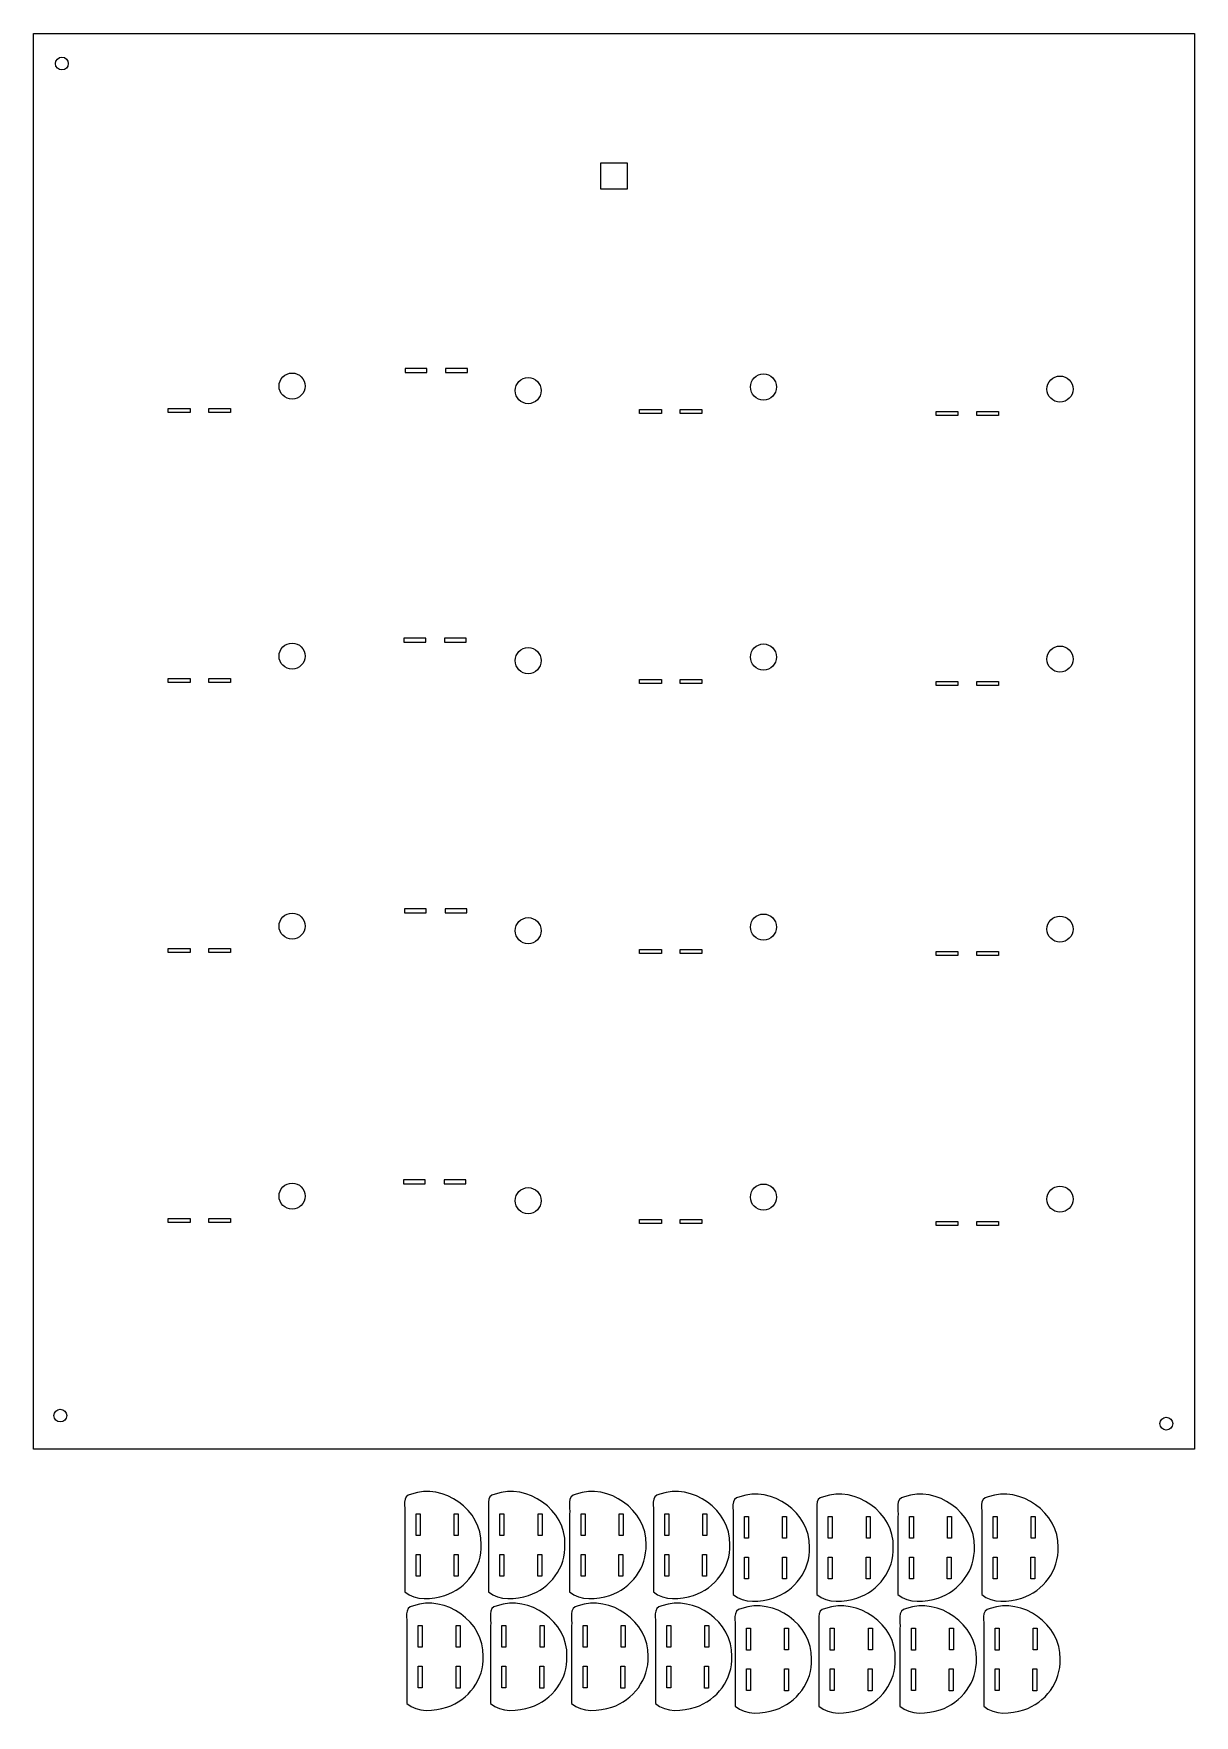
# Model space of a CAD drawing. Extents: x -63 to 200, y -36 to 345.
import ezdxf

# ---------------------------------------------------------------- set-up
doc = ezdxf.new("R2010")
doc.units = 0
doc.layers.get('0').update_dxf_attribs({"linetype": 'CONTINUOUS'})

msp = doc.modelspace()

# ---------------------------------------------------------------- linework, layer by layer
at = {"color": 7}
for points in [[(-62.769044, 24.503503), (-62.769044, 344.95995), (199.848397, 344.95995), (199.848397, 24.503503), (-62.769044, 24.503503)], [(-56.382785, 339.637015), (-56.382785, 339.637015)], [(-56.382757, 339.637044), (-56.382757, 339.637044)], [(-56.382757, 339.637044), (-56.382757, 339.637044)], [(65.53962, 309.728685), (65.53962, 315.728685), (71.53962, 315.728685), (71.53962, 309.728685), (65.53962, 309.728685)], [(-4.294609, 268.121606), (-4.294609, 268.121606)], [(21.258022, 269.148632), (21.258022, 268.248632), (26.18165, 268.248632), (26.18165, 269.148632), (21.258022, 269.148632)], [(30.444581, 269.148632), (30.444581, 268.248632), (35.368209, 268.248632), (35.368209, 269.148632), (30.444581, 269.148632)], [(49.122099, 267.088983), (49.122099, 267.088983)], [(102.359822, 267.914963), (102.359822, 267.914963)], [(169.450705, 267.444273), (169.450705, 267.444273)], [(-32.315968, 259.171664), (-32.315968, 260.071664), (-27.39234, 260.071664), (-27.39234, 259.171664), (-32.315968, 259.171664)], [(-23.129409, 259.171664), (-23.129409, 260.071664), (-18.205781, 260.071664), (-18.205781, 259.171664), (-23.129409, 259.171664)], [(74.338406, 258.965032), (74.338406, 259.865032), (79.262034, 259.865032), (79.262034, 258.965032), (74.338406, 258.965032)], [(83.525078, 258.965032), (83.525078, 259.865032), (88.448706, 259.865032), (88.448706, 258.965032), (83.525078, 258.965032)], [(141.429288, 258.494289), (141.429288, 259.394289), (146.352917, 259.394289), (146.352917, 258.494289), (141.429288, 258.494289)], [(150.615904, 258.494289), (150.615904, 259.394289), (155.539532, 259.394289), (155.539532, 258.494289), (150.615904, 258.494289)], [(-4.294609, 206.99422), (-4.294609, 206.99422)], [(21.006788, 208.104812), (21.006788, 207.204812), (25.930416, 207.204812), (25.930416, 208.104812), (21.006788, 208.104812)], [(30.193488, 208.104812), (30.193488, 207.204812), (35.117116, 207.204812), (35.117116, 208.104812), (30.193488, 208.104812)], [(49.122099, 205.961597), (49.122099, 205.961597)], [(102.359822, 206.787576), (102.359822, 206.787576)], [(169.450705, 206.316886), (169.450705, 206.316886)], [(-32.315968, 198.044261), (-32.315968, 198.944261), (-27.39234, 198.944261), (-27.39234, 198.044261), (-32.315968, 198.044261)], [(-23.129409, 198.044261), (-23.129409, 198.944261), (-18.205781, 198.944261), (-18.205781, 198.044261), (-23.129409, 198.044261)], [(74.338406, 197.837658), (74.338406, 198.737658), (79.262034, 198.737658), (79.262034, 197.837658), (74.338406, 197.837658)], [(83.525078, 197.837658), (83.525078, 198.737658), (88.448706, 198.737658), (88.448706, 197.837658), (83.525078, 197.837658)], [(141.429288, 197.36692), (141.429288, 198.26692), (146.352917, 198.26692), (146.352917, 197.36692), (141.429288, 197.36692)], [(150.615904, 197.36692), (150.615904, 198.26692), (155.539532, 198.26692), (155.539532, 197.36692), (150.615904, 197.36692)], [(-4.294609, 145.866834), (-4.294609, 145.866834)], [(21.132348, 146.809811), (21.132348, 145.909811), (26.055977, 145.909811), (26.055977, 146.809811), (21.132348, 146.809811)], [(30.31902, 146.809811), (30.31902, 145.909811), (35.242649, 145.909811), (35.242649, 146.809811), (30.31902, 146.809811)], [(49.122099, 144.834211), (49.122099, 144.834211)], [(102.359822, 145.660219), (102.359822, 145.660219)], [(169.450705, 145.189528), (169.450705, 145.189528)], [(-32.315968, 136.916875), (-32.315968, 137.816875), (-27.39234, 137.816875), (-27.39234, 136.916875), (-32.315968, 136.916875)], [(-23.129409, 136.916875), (-23.129409, 137.816875), (-18.205781, 137.816875), (-18.205781, 136.916875), (-23.129409, 136.916875)], [(74.338406, 136.710272), (74.338406, 137.610272), (79.262034, 137.610272), (79.262034, 136.710272), (74.338406, 136.710272)], [(83.525078, 136.710272), (83.525078, 137.610272), (88.448706, 137.610272), (88.448706, 136.710272), (83.525078, 136.710272)], [(141.429288, 136.239534), (141.429288, 137.139534), (146.352917, 137.139534), (146.352917, 136.239534), (141.429288, 136.239534)], [(150.615904, 136.239534), (150.615904, 137.139534), (155.539532, 137.139534), (155.539532, 136.239534), (150.615904, 136.239534)], [(-4.294609, 84.73947), (-4.294609, 84.73947)], [(20.921641, 85.479533), (20.921641, 84.579533), (25.84527, 84.579533), (25.84527, 85.479533), (20.921641, 85.479533)], [(30.108313, 85.479533), (30.108313, 84.579533), (35.031942, 84.579533), (35.031942, 85.479533), (30.108313, 85.479533)], [(102.359822, 84.532827), (102.359822, 84.532827)], [(169.450705, 84.062137), (169.450705, 84.062137)], [(49.122099, 83.706847), (49.122099, 83.706847)], [(-32.315968, 75.789487), (-32.315968, 76.689487), (-27.39234, 76.689487), (-27.39234, 75.789487), (-32.315968, 75.789487)], [(-23.129409, 75.789487), (-23.129409, 76.689487), (-18.205781, 76.689487), (-18.205781, 75.789487), (-23.129409, 75.789487)], [(74.338406, 75.582883), (74.338406, 76.482883), (79.262034, 76.482883), (79.262034, 75.582883), (74.338406, 75.582883)], [(83.525078, 75.582883), (83.525078, 76.482883), (88.448706, 76.482883), (88.448706, 75.582883), (83.525078, 75.582883)], [(141.429288, 75.112145), (141.429288, 76.012145), (146.352917, 76.012145), (146.352917, 75.112145), (141.429288, 75.112145)], [(150.615904, 75.112145), (150.615904, 76.012145), (155.539532, 76.012145), (155.539532, 75.112145), (150.615904, 75.112145)], [(-56.745808, 33.559841), (-56.745808, 33.559841)], [(-56.745779, 33.55987), (-56.745779, 33.55987)], [(-56.745779, 33.55987), (-56.745779, 33.55987)], [(193.493186, 31.730928), (193.493186, 31.730928)], [(193.493214, 31.730928), (193.493214, 31.730928)], [(193.493243, 31.730928), (193.493243, 31.730928)], [(23.795595, 9.869098), (24.695595, 9.869098), (24.695595, 4.94547), (23.795595, 4.94547), (23.795595, 9.869098)], [(32.403175, 9.877367), (33.303175, 9.877367), (33.303175, 4.953739), (32.403175, 4.953739), (32.403175, 9.877367)], [(42.744785, 9.869098), (43.644785, 9.869098), (43.644785, 4.94547), (42.744785, 4.94547), (42.744785, 9.869098)], [(51.352365, 9.877367), (52.252365, 9.877367), (52.252365, 4.953739), (51.352365, 4.953739), (51.352365, 9.877367)], [(61.08923, 9.869087), (61.98923, 9.869087), (61.98923, 4.945458), (61.08923, 4.945458), (61.08923, 9.869087)], [(69.69681, 9.877356), (70.59681, 9.877356), (70.59681, 4.953727), (69.69681, 4.953727), (69.69681, 9.877356)], [(80.03842, 9.869087), (80.93842, 9.869087), (80.93842, 4.945458), (80.03842, 4.945458), (80.03842, 9.869087)], [(88.646, 9.877356), (89.546, 9.877356), (89.546, 4.953727), (88.646, 4.953727), (88.646, 9.877356)], [(98.08052, 9.264349), (98.98052, 9.264349), (98.98052, 4.340721), (98.08052, 4.340721), (98.08052, 9.264349)], [(106.6881, 9.272618), (107.5881, 9.272618), (107.5881, 4.34899), (106.6881, 4.34899), (106.6881, 9.272618)], [(117.02971, 9.264349), (117.92971, 9.264349), (117.92971, 4.340721), (117.02971, 4.340721), (117.02971, 9.264349)], [(125.63729, 9.272618), (126.53729, 9.272618), (126.53729, 4.34899), (125.63729, 4.34899), (125.63729, 9.272618)], [(135.374154, 9.264321), (136.274154, 9.264321), (136.274154, 4.340693), (135.374154, 4.340693), (135.374154, 9.264321)], [(143.981734, 9.27259), (144.881734, 9.27259), (144.881734, 4.348962), (143.981734, 4.348962), (143.981734, 9.27259)], [(154.323344, 9.264321), (155.223344, 9.264321), (155.223344, 4.340693), (154.323344, 4.340693), (154.323344, 9.264321)], [(162.930925, 9.27259), (163.830925, 9.27259), (163.830925, 4.348962), (162.930925, 4.348962), (162.930925, 9.27259)], [(23.795595, 0.682398), (24.695595, 0.682398), (24.695595, -4.241231), (23.795595, -4.241231), (23.795595, 0.682398)], [(32.352742, 0.654768), (33.252742, 0.654768), (33.252742, -4.26886), (32.352742, -4.26886), (32.352742, 0.654768)], [(42.744785, 0.682398), (43.644785, 0.682398), (43.644785, -4.241231), (42.744785, -4.241231), (42.744785, 0.682398)], [(51.301932, 0.654768), (52.201932, 0.654768), (52.201932, -4.26886), (51.301932, -4.26886), (51.301932, 0.654768)], [(61.08923, 0.682386), (61.98923, 0.682386), (61.98923, -4.241242), (61.08923, -4.241242), (61.08923, 0.682386)], [(69.646377, 0.654757), (70.546377, 0.654757), (70.546377, -4.268871), (69.646377, -4.268871), (69.646377, 0.654757)], [(80.03842, 0.682386), (80.93842, 0.682386), (80.93842, -4.241242), (80.03842, -4.241242), (80.03842, 0.682386)], [(88.595567, 0.654757), (89.495567, 0.654757), (89.495567, -4.268871), (88.595567, -4.268871), (88.595567, 0.654757)], [(98.08052, 0.077649), (98.98052, 0.077649), (98.98052, -4.845979), (98.08052, -4.845979), (98.08052, 0.077649)], [(106.637667, 0.05002), (107.537667, 0.05002), (107.537667, -4.873609), (106.637667, -4.873609), (106.637667, 0.05002)], [(117.02971, 0.077649), (117.92971, 0.077649), (117.92971, -4.845979), (117.02971, -4.845979), (117.02971, 0.077649)], [(125.586857, 0.05002), (126.486857, 0.05002), (126.486857, -4.873609), (125.586857, -4.873609), (125.586857, 0.05002)], [(135.374154, 0.077621), (136.274154, 0.077621), (136.274154, -4.846007), (135.374154, -4.846007), (135.374154, 0.077621)], [(143.931301, 0.049991), (144.831301, 0.049991), (144.831301, -4.873637), (143.931301, -4.873637), (143.931301, 0.049991)], [(154.323344, 0.077621), (155.223344, 0.077621), (155.223344, -4.846007), (154.323344, -4.846007), (154.323344, 0.077621)], [(162.880492, 0.049991), (163.780492, 0.049991), (163.780492, -4.873637), (162.880492, -4.873637), (162.880492, 0.049991)], [(24.249154, -15.430104), (25.149154, -15.430104), (25.149154, -20.353732), (24.249154, -20.353732), (24.249154, -15.430104)], [(32.856734, -15.421835), (33.756734, -15.421835), (33.756734, -20.345463), (32.856734, -20.345463), (32.856734, -15.421835)], [(43.198344, -15.430104), (44.098344, -15.430104), (44.098344, -20.353732), (43.198344, -20.353732), (43.198344, -15.430104)], [(51.805925, -15.421835), (52.705925, -15.421835), (52.705925, -20.345463), (51.805925, -20.345463), (51.805925, -15.421835)], [(61.542789, -15.430132), (62.442789, -15.430132), (62.442789, -20.35376), (61.542789, -20.35376), (61.542789, -15.430132)], [(70.150369, -15.421863), (71.050369, -15.421863), (71.050369, -20.345491), (70.150369, -20.345491), (70.150369, -15.421863)], [(80.491979, -15.430132), (81.391979, -15.430132), (81.391979, -20.35376), (80.491979, -20.35376), (80.491979, -15.430132)], [(89.099559, -15.421863), (89.999559, -15.421863), (89.999559, -20.345491), (89.099559, -20.345491), (89.099559, -15.421863)], [(98.534079, -16.03485), (99.434079, -16.03485), (99.434079, -20.958478), (98.534079, -20.958478), (98.534079, -16.03485)], [(107.141659, -16.026581), (108.041659, -16.026581), (108.041659, -20.950209), (107.141659, -20.950209), (107.141659, -16.026581)], [(117.483269, -16.03485), (118.383269, -16.03485), (118.383269, -20.958478), (117.483269, -20.958478), (117.483269, -16.03485)], [(126.090849, -16.026581), (126.990849, -16.026581), (126.990849, -20.950209), (126.090849, -20.950209), (126.090849, -16.026581)], [(135.827714, -16.034878), (136.727714, -16.034878), (136.727714, -20.958506), (135.827714, -20.958506), (135.827714, -16.034878)], [(144.435294, -16.026609), (145.335294, -16.026609), (145.335294, -20.950237), (144.435294, -20.950237), (144.435294, -16.026609)], [(154.776904, -16.034878), (155.676904, -16.034878), (155.676904, -20.958506), (154.776904, -20.958506), (154.776904, -16.034878)], [(163.384484, -16.026609), (164.284484, -16.026609), (164.284484, -20.950237), (163.384484, -20.950237), (163.384484, -16.026609)], [(24.249154, -24.616804), (25.149154, -24.616804), (25.149154, -29.540432), (24.249154, -29.540432), (24.249154, -24.616804)], [(32.806301, -24.644434), (33.706301, -24.644434), (33.706301, -29.568062), (32.806301, -29.568062), (32.806301, -24.644434)], [(43.198344, -24.616804), (44.098344, -24.616804), (44.098344, -29.540432), (43.198344, -29.540432), (43.198344, -24.616804)], [(51.755492, -24.644434), (52.655492, -24.644434), (52.655492, -29.568062), (51.755492, -29.568062), (51.755492, -24.644434)], [(61.542789, -24.616832), (62.442789, -24.616832), (62.442789, -29.540461), (61.542789, -29.540461), (61.542789, -24.616832)], [(70.099936, -24.644462), (70.999936, -24.644462), (70.999936, -29.56809), (70.099936, -29.56809), (70.099936, -24.644462)], [(80.491979, -24.616832), (81.391979, -24.616832), (81.391979, -29.540461), (80.491979, -29.540461), (80.491979, -24.616832)], [(89.049126, -24.644462), (89.949126, -24.644462), (89.949126, -29.56809), (89.049126, -29.56809), (89.049126, -24.644462)], [(98.534079, -25.22155), (99.434079, -25.22155), (99.434079, -30.145178), (98.534079, -30.145178), (98.534079, -25.22155)], [(107.091226, -25.249179), (107.991226, -25.249179), (107.991226, -30.172808), (107.091226, -30.172808), (107.091226, -25.249179)], [(117.483269, -25.22155), (118.383269, -25.22155), (118.383269, -30.145178), (117.483269, -30.145178), (117.483269, -25.22155)], [(126.040416, -25.249179), (126.940416, -25.249179), (126.940416, -30.172808), (126.040416, -30.172808), (126.040416, -25.249179)], [(135.827714, -25.221578), (136.727714, -25.221578), (136.727714, -30.145206), (135.827714, -30.145206), (135.827714, -25.221578)], [(144.384861, -25.249208), (145.284861, -25.249208), (145.284861, -30.172836), (144.384861, -30.172836), (144.384861, -25.249208)], [(154.776904, -25.221578), (155.676904, -25.221578), (155.676904, -30.145206), (154.776904, -30.145206), (154.776904, -25.221578)], [(163.334051, -25.249208), (164.234051, -25.249208), (164.234051, -30.172836), (163.334051, -30.172836), (163.334051, -25.249208)]]:
    msp.add_lwpolyline(points, dxfattribs=at)
at = {"color": 3}
for points in [[(38.490539, 2.929649), (38.490539, 2.929649)], [(57.439729, 2.929649), (57.439729, 2.929649)], [(75.784174, 2.929637), (75.784174, 2.929637)], [(94.733364, 2.929637), (94.733364, 2.929637)], [(112.775464, 2.3249), (112.775464, 2.3249)], [(131.724654, 2.3249), (131.724654, 2.3249)], [(150.069098, 2.324872), (150.069098, 2.324872)], [(169.018289, 2.324872), (169.018289, 2.324872)], [(38.944098, -22.369553), (38.944098, -22.369553)], [(57.893289, -22.369553), (57.893289, -22.369553)], [(76.237733, -22.369581), (76.237733, -22.369581)], [(95.186923, -22.369581), (95.186923, -22.369581)], [(113.229023, -22.974299), (113.229023, -22.974299)], [(132.178213, -22.974299), (132.178213, -22.974299)], [(150.522658, -22.974327), (150.522658, -22.974327)], [(169.471848, -22.974327), (169.471848, -22.974327)]]:
    msp.add_lwpolyline(points, dxfattribs=at)
at = {"color": 7}
for points in [[(-57.832785, 338.187015), (-57.832785, 338.987828), (-57.183598, 339.637015), (-56.382785, 339.637015)], [(-57.832757, 338.187044), (-57.832757, 338.987856), (-57.18357, 339.637044), (-56.382757, 339.637044)], [(-57.832757, 338.187044), (-57.832757, 338.987856), (-57.18357, 339.637044), (-56.382757, 339.637044)], [(-56.382785, 339.637015), (-55.581973, 339.637015), (-54.932786, 338.987828), (-54.932786, 338.187015)], [(-56.382757, 339.637044), (-55.581944, 339.637044), (-54.932757, 338.987856), (-54.932757, 338.187044)], [(-56.382757, 339.637044), (-55.581944, 339.637044), (-54.932757, 338.987856), (-54.932757, 338.187044)], [(-56.382785, 336.737015), (-57.183598, 336.737015), (-57.832785, 337.386203), (-57.832785, 338.187015)], [(-56.382757, 336.737043), (-57.18357, 336.737043), (-57.832757, 337.386231), (-57.832757, 338.187044)], [(-56.382757, 336.737043), (-57.18357, 336.737043), (-57.832757, 337.386231), (-57.832757, 338.187044)], [(-54.932786, 338.187015), (-54.932786, 337.386203), (-55.581973, 336.737015), (-56.382785, 336.737015)], [(-54.932757, 338.187044), (-54.932757, 337.386231), (-55.581944, 336.737043), (-56.382757, 336.737043)], [(-54.932757, 338.187044), (-54.932757, 337.386231), (-55.581944, 336.737043), (-56.382757, 336.737043)], [(-7.244605, 265.171607), (-7.244605, 266.800846), (-5.923854, 268.121606), (-4.294609, 268.121606)], [(-4.294609, 268.121606), (-2.665363, 268.121606), (-1.344613, 266.800846), (-1.344613, 265.171607)], [(46.172103, 264.138984), (46.172103, 265.768223), (47.492854, 267.088983), (49.122099, 267.088983)], [(49.122099, 267.088983), (50.751345, 267.088983), (52.072095, 265.768223), (52.072095, 264.138984)], [(99.409826, 264.964964), (99.409826, 266.594203), (100.730577, 267.914963), (102.359822, 267.914963)], [(102.359822, 267.914963), (103.989067, 267.914963), (105.309818, 266.594203), (105.309818, 264.964964)], [(166.500709, 264.494274), (166.500709, 266.123513), (167.821459, 267.444273), (169.450705, 267.444273)], [(169.450705, 267.444273), (171.07995, 267.444273), (172.400701, 266.123513), (172.400701, 264.494274)], [(-4.294609, 262.221606), (-5.923854, 262.221606), (-7.244605, 263.542367), (-7.244605, 265.171607)], [(-1.344613, 265.171607), (-1.344613, 263.542367), (-2.665363, 262.221606), (-4.294609, 262.221606)], [(49.122099, 261.188983), (47.492854, 261.188983), (46.172103, 262.509744), (46.172103, 264.138984)], [(52.072095, 264.138984), (52.072095, 262.509744), (50.751345, 261.188983), (49.122099, 261.188983)], [(102.359822, 262.014963), (100.730577, 262.014963), (99.409826, 263.335724), (99.409826, 264.964964)], [(105.309818, 264.964964), (105.309818, 263.335724), (103.989067, 262.014963), (102.359822, 262.014963)], [(169.450705, 261.544273), (167.821459, 261.544273), (166.500709, 262.865033), (166.500709, 264.494274)], [(172.400701, 264.494274), (172.400701, 262.865033), (171.07995, 261.544273), (169.450705, 261.544273)], [(-7.244605, 204.04422), (-7.244605, 205.673459), (-5.923854, 206.99422), (-4.294609, 206.99422)], [(-4.294609, 206.99422), (-2.665363, 206.99422), (-1.344613, 205.673459), (-1.344613, 204.04422)], [(46.172103, 203.011597), (46.172103, 204.640836), (47.492854, 205.961597), (49.122099, 205.961597)], [(49.122099, 205.961597), (50.751345, 205.961597), (52.072095, 204.640836), (52.072095, 203.011597)], [(99.409826, 203.837577), (99.409826, 205.466816), (100.730577, 206.787576), (102.359822, 206.787576)], [(102.359822, 206.787576), (103.989067, 206.787576), (105.309818, 205.466816), (105.309818, 203.837577)], [(166.500709, 203.366887), (166.500709, 204.996126), (167.821459, 206.316886), (169.450705, 206.316886)], [(169.450705, 206.316886), (171.07995, 206.316886), (172.400701, 204.996126), (172.400701, 203.366887)], [(-4.294609, 201.094219), (-5.923854, 201.094219), (-7.244605, 202.41498), (-7.244605, 204.04422)], [(-1.344613, 204.04422), (-1.344613, 202.41498), (-2.665363, 201.094219), (-4.294609, 201.094219)], [(49.122099, 200.061596), (47.492854, 200.061596), (46.172103, 201.382357), (46.172103, 203.011597)], [(52.072095, 203.011597), (52.072095, 201.382357), (50.751345, 200.061596), (49.122099, 200.061596)], [(102.359822, 200.887576), (100.730577, 200.887576), (99.409826, 202.208337), (99.409826, 203.837577)], [(105.309818, 203.837577), (105.309818, 202.208337), (103.989067, 200.887576), (102.359822, 200.887576)], [(169.450705, 200.416886), (167.821459, 200.416886), (166.500709, 201.737647), (166.500709, 203.366887)], [(172.400701, 203.366887), (172.400701, 201.737647), (171.07995, 200.416886), (169.450705, 200.416886)], [(-7.244605, 142.916834), (-7.244605, 144.546073), (-5.923854, 145.866834), (-4.294609, 145.866834)], [(-4.294609, 145.866834), (-2.665363, 145.866834), (-1.344613, 144.546073), (-1.344613, 142.916834)], [(46.172103, 141.884211), (46.172103, 143.51345), (47.492854, 144.834211), (49.122099, 144.834211)], [(49.122099, 144.834211), (50.751345, 144.834211), (52.072095, 143.51345), (52.072095, 141.884211)], [(99.409826, 142.710219), (99.409826, 144.339458), (100.730577, 145.660219), (102.359822, 145.660219)], [(102.359822, 145.660219), (103.989067, 145.660219), (105.309818, 144.339458), (105.309818, 142.710219)], [(166.500709, 142.239529), (166.500709, 143.868768), (167.821459, 145.189528), (169.450705, 145.189528)], [(169.450705, 145.189528), (171.07995, 145.189528), (172.400701, 143.868768), (172.400701, 142.239529)], [(-4.294609, 139.966833), (-5.923854, 139.966833), (-7.244605, 141.287594), (-7.244605, 142.916834)], [(-1.344613, 142.916834), (-1.344613, 141.287594), (-2.665363, 139.966833), (-4.294609, 139.966833)], [(49.122099, 138.93421), (47.492854, 138.93421), (46.172103, 140.254971), (46.172103, 141.884211)], [(52.072095, 141.884211), (52.072095, 140.254971), (50.751345, 138.93421), (49.122099, 138.93421)], [(102.359822, 139.760218), (100.730577, 139.760218), (99.409826, 141.080979), (99.409826, 142.710219)], [(105.309818, 142.710219), (105.309818, 141.080979), (103.989067, 139.760218), (102.359822, 139.760218)], [(169.450705, 139.289528), (167.821459, 139.289528), (166.500709, 140.610289), (166.500709, 142.239529)], [(172.400701, 142.239529), (172.400701, 140.610289), (171.07995, 139.289528), (169.450705, 139.289528)], [(-7.244605, 81.789471), (-7.244605, 83.41871), (-5.923854, 84.73947), (-4.294609, 84.73947)], [(-4.294609, 84.73947), (-2.665363, 84.73947), (-1.344613, 83.41871), (-1.344613, 81.789471)], [(99.409826, 81.582828), (99.409826, 83.212067), (100.730577, 84.532827), (102.359822, 84.532827)], [(102.359822, 84.532827), (103.989067, 84.532827), (105.309818, 83.212067), (105.309818, 81.582828)], [(166.500709, 81.112138), (166.500709, 82.741376), (167.821459, 84.062137), (169.450705, 84.062137)], [(169.450705, 84.062137), (171.07995, 84.062137), (172.400701, 82.741376), (172.400701, 81.112138)], [(-4.294609, 78.83947), (-5.923854, 78.83947), (-7.244605, 80.16023), (-7.244605, 81.789471)], [(-1.344613, 81.789471), (-1.344613, 80.16023), (-2.665363, 78.83947), (-4.294609, 78.83947)], [(46.172103, 80.756848), (46.172103, 82.386087), (47.492854, 83.706847), (49.122099, 83.706847)], [(49.122099, 77.806847), (47.492854, 77.806847), (46.172103, 79.127608), (46.172103, 80.756848)], [(49.122099, 83.706847), (50.751345, 83.706847), (52.072095, 82.386087), (52.072095, 80.756848)], [(52.072095, 80.756848), (52.072095, 79.127608), (50.751345, 77.806847), (49.122099, 77.806847)], [(102.359822, 78.632827), (100.730577, 78.632827), (99.409826, 79.953587), (99.409826, 81.582828)], [(105.309818, 81.582828), (105.309818, 79.953587), (103.989067, 78.632827), (102.359822, 78.632827)], [(169.450705, 78.162137), (167.821459, 78.162137), (166.500709, 79.482897), (166.500709, 81.112138)], [(172.400701, 81.112138), (172.400701, 79.482897), (171.07995, 78.162137), (169.450705, 78.162137)], [(-58.195808, 32.109841), (-58.195808, 32.910654), (-57.546621, 33.559841), (-56.745808, 33.559841)], [(-56.745808, 30.659841), (-57.546621, 30.659841), (-58.195808, 31.309029), (-58.195808, 32.109841)], [(-58.195779, 32.109869), (-58.195779, 32.910682), (-57.546592, 33.55987), (-56.745779, 33.55987)], [(-58.195779, 32.109869), (-58.195779, 32.910682), (-57.546592, 33.55987), (-56.745779, 33.55987)], [(-56.745779, 30.659869), (-57.546592, 30.659869), (-58.195779, 31.309057), (-58.195779, 32.109869)], [(-56.745779, 30.659869), (-57.546592, 30.659869), (-58.195779, 31.309057), (-58.195779, 32.109869)], [(-56.745808, 33.559841), (-55.944995, 33.559841), (-55.295808, 32.910654), (-55.295808, 32.109841)], [(-55.295808, 32.109841), (-55.295808, 31.309029), (-55.944995, 30.659841), (-56.745808, 30.659841)], [(-56.745779, 33.55987), (-55.944967, 33.55987), (-55.29578, 32.910682), (-55.29578, 32.109869)], [(-56.745779, 33.55987), (-55.944967, 33.55987), (-55.29578, 32.910682), (-55.29578, 32.109869)], [(-55.29578, 32.109869), (-55.29578, 31.309057), (-55.944967, 30.659869), (-56.745779, 30.659869)], [(-55.29578, 32.109869), (-55.29578, 31.309057), (-55.944967, 30.659869), (-56.745779, 30.659869)], [(192.043186, 30.280928), (192.043186, 31.081741), (192.692373, 31.730928), (193.493186, 31.730928)], [(192.043214, 30.280928), (192.043214, 31.081741), (192.692401, 31.730928), (193.493214, 31.730928)], [(192.043243, 30.280928), (192.043243, 31.081741), (192.69243, 31.730928), (193.493243, 31.730928)], [(193.493186, 31.730928), (194.293999, 31.730928), (194.943186, 31.081741), (194.943186, 30.280928)], [(193.493214, 31.730928), (194.294027, 31.730928), (194.943214, 31.081741), (194.943214, 30.280928)], [(193.493243, 31.730928), (194.294055, 31.730928), (194.943242, 31.081741), (194.943242, 30.280928)], [(193.493186, 28.830928), (192.692373, 28.830928), (192.043186, 29.480116), (192.043186, 30.280928)], [(193.493214, 28.830928), (192.692401, 28.830928), (192.043214, 29.480116), (192.043214, 30.280928)], [(193.493243, 28.830928), (192.69243, 28.830928), (192.043243, 29.480116), (192.043243, 30.280928)], [(194.943186, 30.280928), (194.943186, 29.480116), (194.293999, 28.830928), (193.493186, 28.830928)], [(194.943214, 30.280928), (194.943214, 29.480116), (194.294027, 28.830928), (193.493214, 28.830928)], [(194.943242, 30.280928), (194.943242, 29.480116), (194.294055, 28.830928), (193.493243, 28.830928)]]:
    msp.add_open_spline(points, degree=3, dxfattribs=at)
at = {"color": 3}
for points in [[(38.490539, 2.929649), (38.769544, 10.71695), (29.945923, 16.952594), (22.694928, 14.34201)], [(57.439729, 2.929649), (57.718734, 10.71695), (48.895113, 16.952594), (41.644118, 14.34201)], [(75.784174, 2.929637), (76.063179, 10.716939), (67.239557, 16.952582), (59.988563, 14.341998)], [(94.733364, 2.929637), (95.012369, 10.716939), (86.188748, 16.952582), (78.937753, 14.341998)], [(112.775464, 2.3249), (113.054469, 10.112201), (104.230847, 16.347845), (96.979853, 13.737261)], [(131.724654, 2.3249), (132.003659, 10.112201), (123.180038, 16.347845), (115.929043, 13.737261)], [(150.069098, 2.324872), (150.348103, 10.112173), (141.524482, 16.347817), (134.273488, 13.737233)], [(169.018289, 2.324872), (169.297294, 10.112173), (160.473672, 16.347817), (153.222678, 13.737233)], [(22.694928, 14.34201), (20.41017, 13.982713), (21.403762, 11.371141), (21.204428, 9.799982)], [(41.644118, 14.34201), (39.35936, 13.982713), (40.352952, 11.371141), (40.153618, 9.799982)], [(59.988563, 14.341998), (57.703805, 13.982701), (58.697396, 11.37113), (58.498063, 9.79997)], [(78.937753, 14.341998), (76.652995, 13.982701), (77.646586, 11.37113), (77.447253, 9.79997)], [(96.979853, 13.737261), (94.695095, 13.377964), (95.688686, 10.766392), (95.489353, 9.195233)], [(115.929043, 13.737261), (113.644285, 13.377964), (114.637876, 10.766392), (114.438543, 9.195233)], [(134.273488, 13.737233), (131.988729, 13.377936), (132.982321, 10.766364), (132.782987, 9.195205)], [(153.222678, 13.737233), (150.93792, 13.377936), (151.931511, 10.766364), (151.732178, 9.195205)], [(21.204428, 9.799982), (21.204428, 3.946806), (21.204428, -1.90637), (21.204428, -7.759518)], [(40.153618, 9.799982), (40.153618, 3.946806), (40.153618, -1.90637), (40.153618, -7.759518)], [(58.498063, 9.79997), (58.498063, 3.946794), (58.498063, -1.906382), (58.498063, -7.759529)], [(77.447253, 9.79997), (77.447253, 3.946794), (77.447253, -1.906382), (77.447253, -7.759529)], [(95.489353, 9.195233), (95.489353, 3.342057), (95.489353, -2.511119), (95.489353, -8.364267)], [(114.438543, 9.195233), (114.438543, 3.342057), (114.438543, -2.511119), (114.438543, -8.364267)], [(132.782987, 9.195205), (132.782987, 3.342029), (132.782987, -2.511147), (132.782987, -8.364295)], [(151.732178, 9.195205), (151.732178, 3.342029), (151.732178, -2.511147), (151.732178, -8.364295)], [(30.27965, -8.606185), (35.131982, -7.034941), (38.745527, -2.237022), (38.490539, 2.929649)], [(49.228841, -8.606185), (54.081172, -7.034941), (57.694717, -2.237022), (57.439729, 2.929649)], [(67.573285, -8.606196), (72.425616, -7.034952), (76.039162, -2.237033), (75.784174, 2.929637)], [(86.522475, -8.606196), (91.374807, -7.034952), (94.988352, -2.237033), (94.733364, 2.929637)], [(104.564575, -9.210933), (109.416906, -7.639689), (113.030452, -2.84177), (112.775464, 2.3249)], [(123.513765, -9.210933), (128.366097, -7.639689), (131.979642, -2.84177), (131.724654, 2.3249)], [(141.85821, -9.210962), (146.710541, -7.639718), (150.324086, -2.841799), (150.069098, 2.324872)], [(160.8074, -9.210962), (165.659731, -7.639718), (169.273276, -2.841799), (169.018289, 2.324872)], [(23.148488, -10.957192), (20.863729, -11.316489), (21.857321, -13.928061), (21.657987, -15.49922)], [(21.204428, -7.759518), (23.631454, -9.851152), (27.377192, -9.540764), (30.27965, -8.606185)], [(38.944098, -22.369553), (39.223103, -14.582252), (30.399482, -8.346608), (23.148488, -10.957192)], [(42.097678, -10.957192), (39.81292, -11.316489), (40.806511, -13.928061), (40.607178, -15.49922)], [(40.153618, -7.759518), (42.580645, -9.851152), (46.326383, -9.540764), (49.228841, -8.606185)], [(57.893289, -22.369553), (58.172294, -14.582252), (49.348672, -8.346608), (42.097678, -10.957192)], [(60.442122, -10.95722), (58.157364, -11.316517), (59.150956, -13.928089), (58.951622, -15.499248)], [(58.498063, -7.759529), (60.925089, -9.851163), (64.670827, -9.540775), (67.573285, -8.606196)], [(76.237733, -22.369581), (76.516738, -14.58228), (67.693117, -8.346637), (60.442122, -10.95722)], [(79.391312, -10.95722), (77.106554, -11.316517), (78.100146, -13.928089), (77.900812, -15.499248)], [(77.447253, -7.759529), (79.874279, -9.851163), (83.620017, -9.540775), (86.522475, -8.606196)], [(95.186923, -22.369581), (95.465928, -14.58228), (86.642307, -8.346637), (79.391312, -10.95722)], [(95.489353, -8.364267), (97.916379, -10.4559), (101.662117, -10.145512), (104.564575, -9.210933)], [(113.229023, -22.974299), (113.508028, -15.186998), (104.684407, -8.951354), (97.433412, -11.561938)], [(114.438543, -8.364267), (116.865569, -10.4559), (120.611307, -10.145512), (123.513765, -9.210933)], [(132.178213, -22.974299), (132.457218, -15.186998), (123.633597, -8.951354), (116.382602, -11.561938)], [(132.782987, -8.364295), (135.210014, -10.455928), (138.955752, -10.14554), (141.85821, -9.210962)], [(150.522658, -22.974327), (150.801663, -15.187026), (141.978041, -8.951382), (134.727047, -11.561966)], [(151.732178, -8.364295), (154.159204, -10.455928), (157.904942, -10.14554), (160.8074, -9.210962)], [(169.471848, -22.974327), (169.750853, -15.187026), (160.927232, -8.951382), (153.676237, -11.561966)], [(97.433412, -11.561938), (95.148654, -11.921235), (96.142246, -14.532807), (95.942912, -16.103966)], [(116.382602, -11.561938), (114.097844, -11.921235), (115.091436, -14.532807), (114.892102, -16.103966)], [(134.727047, -11.561966), (132.442289, -11.921263), (133.43588, -14.532835), (133.236547, -16.103994)], [(153.676237, -11.561966), (151.391479, -11.921263), (152.38507, -14.532835), (152.185737, -16.103994)], [(21.657987, -15.49922), (21.657987, -21.352396), (21.657987, -27.205572), (21.657987, -33.05872)], [(40.607178, -15.49922), (40.607178, -21.352396), (40.607178, -27.205572), (40.607178, -33.05872)], [(58.951622, -15.499248), (58.951622, -21.352424), (58.951622, -27.2056), (58.951622, -33.058748)], [(77.900812, -15.499248), (77.900812, -21.352424), (77.900812, -27.2056), (77.900812, -33.058748)], [(95.942912, -16.103966), (95.942912, -21.957142), (95.942912, -27.810318), (95.942912, -33.663466)], [(114.892102, -16.103966), (114.892102, -21.957142), (114.892102, -27.810318), (114.892102, -33.663466)], [(133.236547, -16.103994), (133.236547, -21.95717), (133.236547, -27.810346), (133.236547, -33.663494)], [(152.185737, -16.103994), (152.185737, -21.95717), (152.185737, -27.810346), (152.185737, -33.663494)], [(30.73321, -33.905387), (35.585541, -32.334143), (39.199086, -27.536224), (38.944098, -22.369553)], [(49.6824, -33.905387), (54.534731, -32.334143), (58.148276, -27.536224), (57.893289, -22.369553)], [(68.026844, -33.905415), (72.879176, -32.334171), (76.492721, -27.536252), (76.237733, -22.369581)], [(86.976035, -33.905415), (91.828366, -32.334171), (95.441911, -27.536252), (95.186923, -22.369581)], [(105.018134, -34.510132), (109.870466, -32.938888), (113.484011, -28.140969), (113.229023, -22.974299)], [(123.967325, -34.510132), (128.819656, -32.938888), (132.433201, -28.140969), (132.178213, -22.974299)], [(142.311769, -34.510161), (147.1641, -32.938917), (150.777646, -28.140998), (150.522658, -22.974327)], [(161.260959, -34.510161), (166.113291, -32.938917), (169.726836, -28.140998), (169.471848, -22.974327)], [(21.657987, -33.05872), (24.085014, -35.150353), (27.830752, -34.839965), (30.73321, -33.905387)], [(40.607178, -33.05872), (43.034204, -35.150353), (46.779942, -34.839965), (49.6824, -33.905387)], [(58.951622, -33.058748), (61.378648, -35.150382), (65.124386, -34.839994), (68.026844, -33.905415)], [(77.900812, -33.058748), (80.327839, -35.150382), (84.073577, -34.839994), (86.976035, -33.905415)], [(95.942912, -33.663466), (98.369938, -35.755099), (102.115676, -35.444711), (105.018134, -34.510132)], [(114.892102, -33.663466), (117.319129, -35.755099), (121.064867, -35.444711), (123.967325, -34.510132)], [(133.236547, -33.663494), (135.663573, -35.755127), (139.409311, -35.444739), (142.311769, -34.510161)], [(152.185737, -33.663494), (154.612763, -35.755127), (158.358501, -35.444739), (161.260959, -34.510161)]]:
    msp.add_open_spline(points, degree=3, dxfattribs=at)

doc.saveas('drawing.dxf')
